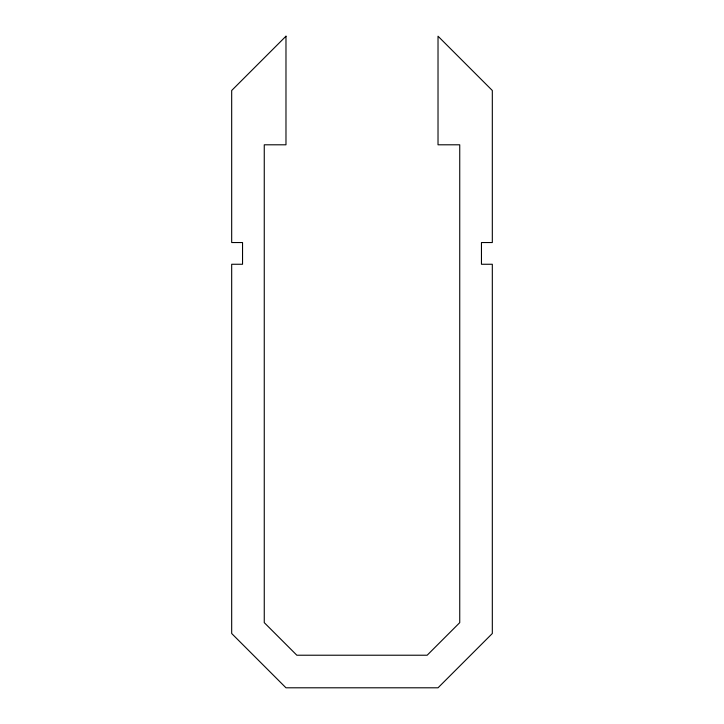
<?xml version="1.0" encoding="UTF-8"?>
<svg xmlns="http://www.w3.org/2000/svg" width="724" height="724" viewBox="0 0 724 724"><rect width="100%" height="100%" fill="white"/><g stroke="black" fill="none" stroke-linecap="round" stroke-linejoin="round"><path stroke-width="1.09" d="M285.98 36.2L231.68 90.5L231.68 242.54L242.54 242.54L242.54 264.26L231.68 264.26L231.68 633.5L285.98 687.8L438.02 687.8L492.32 633.5L492.32 264.26L481.46 264.26L481.46 242.54L492.32 242.54L492.32 90.5L438.02 36.2L438.02 144.8L459.74 144.8L459.74 622.64L427.16 655.22L296.84 655.22L264.26 622.64L264.26 144.8L285.98 144.8L285.98 36.2"/></g></svg>
